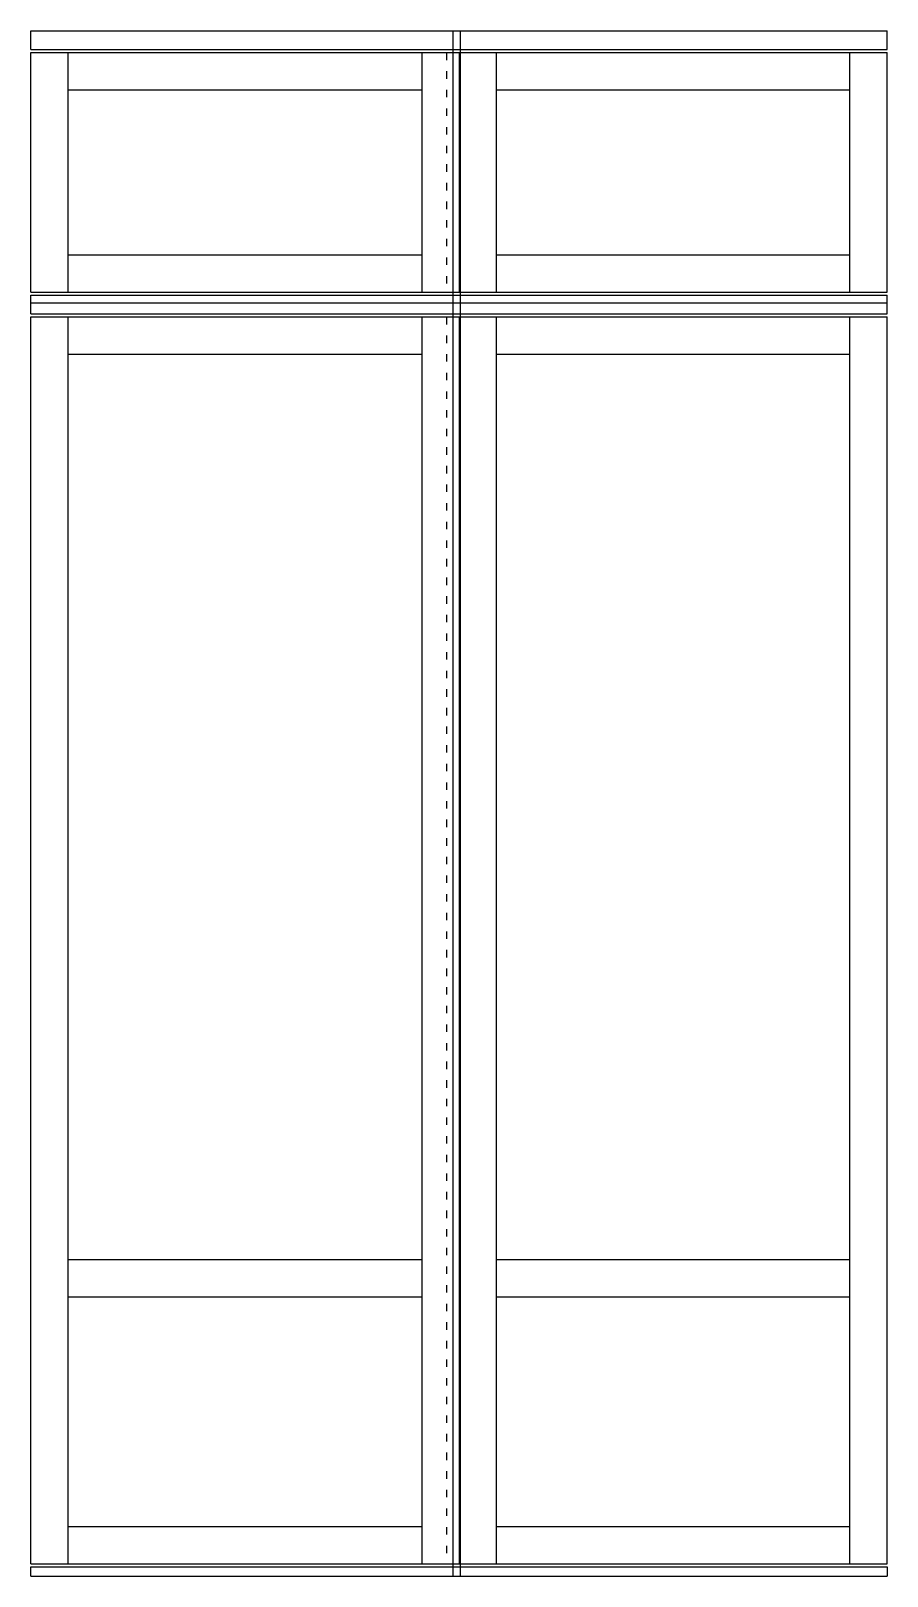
# Model space of a CAD drawing. Header units: millimetres. Extents: x 0 to 1379, y 0 to 2490.
import ezdxf

# ---------------------------------------------------------------- set-up
doc = ezdxf.new("R2010")
doc.units = ezdxf.units.MM
doc.linetypes.add('ACAD_ISO03W100', pattern=[30, 12, -18])
for name, color, linetype, lineweight, true_color in [('MassifPortes ... Dormant', 16, 'Continuous', 25, 0x800000), ('MassifPortes ... Ouvrant', 1, 'Continuous', 25, 0xff0000), ('OSB', 2, 'Continuous', 25, 0xffff00)]:
    doc.layers.add(name, color=color, linetype=linetype, lineweight=lineweight, true_color=true_color)

msp = doc.modelspace()

# ---------------------------------------------------------------- linework, layer by layer
at = {"layer": 'MassifPortes ... Dormant'}
for p, q in [((0, 2490), (1379, 2490)), ((0, 2460), (0, 2490)), ((1379, 2460), (1379, 2490)), ((0, 2460), (1379, 2460)), ((0, 2064), (1379, 2064)), ((0, 2034), (0, 2064)), ((1379, 2034), (1379, 2064)), ((0, 2034), (1379, 2034)), ((0, 15), (1379, 15)), ((0, 0), (0, 15)), ((0, 0), (1379, 0)), ((1379, 15), (1379, 0))]:
    msp.add_line(p, q, dxfattribs=at)
at = {"layer": 'MassifPortes ... Ouvrant'}
for p, q in [((0, 2455), (1379, 2455)), ((0, 2069), (0, 2455)), ((60, 2069), (60, 2455)), ((629.5, 2455), (629.5, 2069)), ((689.5, 2455), (689.5, 2069)), ((749.5, 2455), (749.5, 2069)), ((1319, 2069), (1319, 2455)), ((1379, 2069), (1379, 2455)), ((60, 2395), (629.5, 2395)), ((749.5, 2395), (1319, 2395)), ((60, 2129), (629.5, 2129)), ((749.5, 2129), (1319, 2129)), ((0, 2069), (1379, 2069)), ((0, 2029), (1379, 2029)), ((0, 20), (0, 2029)), ((60, 20), (60, 2029)), ((629.5, 2029), (629.5, 20)), ((689.5, 2029), (689.5, 20)), ((749.5, 2029), (749.5, 20)), ((1319, 20), (1319, 2029)), ((1379, 20), (1379, 2029)), ((60, 1969), (629.5, 1969)), ((749.5, 1969), (1319, 1969)), ((60, 510), (629.5, 510)), ((749.5, 510), (1319, 510)), ((60, 450), (629.5, 450)), ((749.5, 450), (1319, 450)), ((60, 80), (629.5, 80)), ((749.5, 80), (1319, 80)), ((0, 20), (1379, 20))]:
    msp.add_line(p, q, dxfattribs=at)
at = {"layer": 'MassifPortes ... Ouvrant', "linetype": 'ACAD_ISO03W100'}
for p, q in [((669.5, 2455), (669.5, 2069)), ((669.5, 2029), (669.5, 20))]:
    msp.add_line(p, q, dxfattribs=at)
at = {"layer": 'OSB'}
for p, q in [((680, 0), (680, 2490)), ((692, 0), (692, 2490)), ((0, 2064), (1379, 2064)), ((0, 2052), (1379, 2052))]:
    msp.add_line(p, q, dxfattribs=at)

doc.saveas('drawing.dxf')
